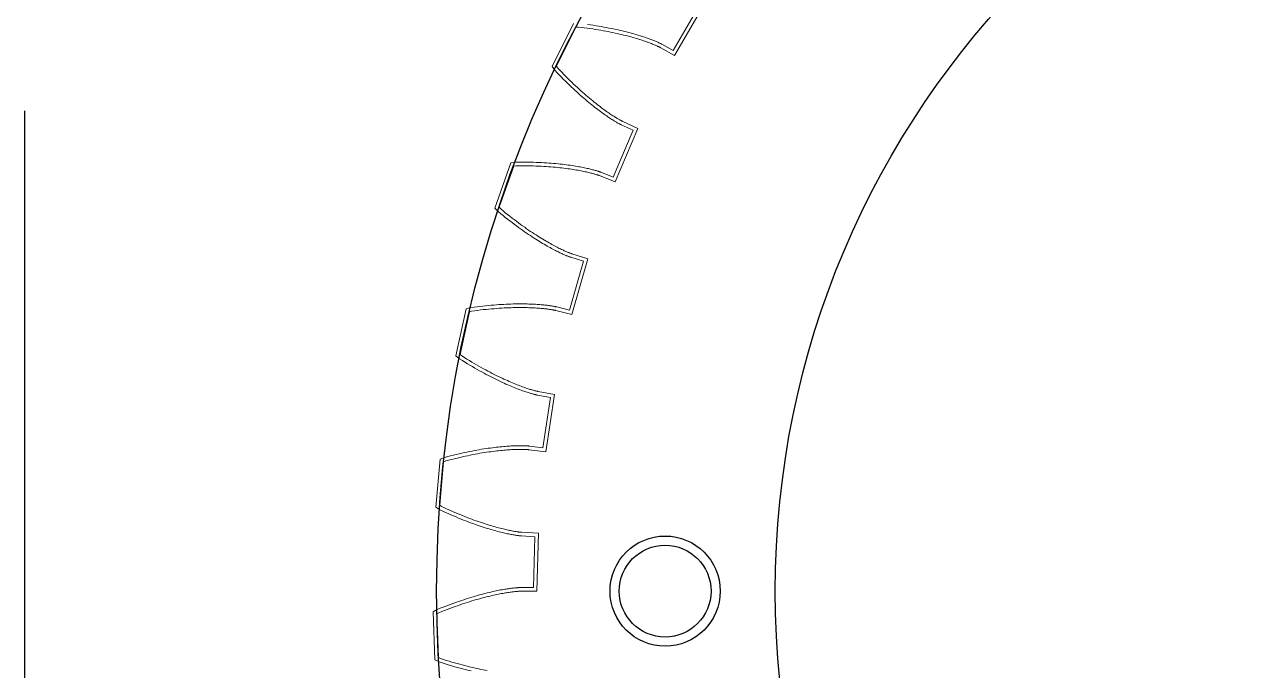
# Model space of a CAD drawing. Header units: inches. Extents: x -44 to 82, y -33 to 33.
# Drawn here: x -44.24 to -10.79, y -2.16 to 15.43 of the extents above; entities that cross this region are included whole.
import ezdxf

# ---------------------------------------------------------------- set-up
doc = ezdxf.new("R2010")
doc.units = ezdxf.units.IN
doc.header["$MEASUREMENT"] = 0
for name, color, linetype in [('gearMount', 6, 'Continuous'), ('gearsBot_kerf', 133, 'Continuous'), ('gearsTop', 5, 'Continuous'), ('gearsTop_kerf', 163, 'Continuous')]:
    doc.layers.add(name, color=color, linetype=linetype)

msp = doc.modelspace()

# ---------------------------------------------------------------- linework, layer by layer
at = {"layer": 'gearMount'}
msp.add_line((-44.236, 13.076), (-44.236, -12.324), dxfattribs=at)
for centre, radius in [((0.001, -0.004), 33.02), ((-26.8, 0), 1.5), ((-26.8, 0), 1.5)]:
    msp.add_circle(centre, radius, dxfattribs=at)
at = {"layer": 'gearsBot_kerf', "lineweight": 18}
for points in [[(-25.879, 15.92), (-26.579, 14.723), (-26.892, 14.895), (-26.897, 14.898), (-26.903, 14.901), (-26.911, 14.904), (-26.919, 14.909), (-26.929, 14.914), (-26.941, 14.919), (-26.954, 14.925), (-26.968, 14.932), (-26.983, 14.939), (-27, 14.946), (-27.019, 14.954), (-27.039, 14.963), (-27.06, 14.972), (-27.083, 14.981), (-27.107, 14.991), (-27.133, 15.001), (-27.16, 15.012), (-27.189, 15.023), (-27.219, 15.034), (-27.251, 15.046), (-27.284, 15.057), (-27.318, 15.069), (-27.354, 15.082), (-27.392, 15.094), (-27.431, 15.107), (-27.472, 15.12), (-27.514, 15.133), (-27.558, 15.146), (-27.603, 15.159), (-27.65, 15.173), (-27.698, 15.186), (-27.748, 15.2), (-27.799, 15.213), (-27.852, 15.227), (-27.907, 15.24), (-27.963, 15.254), (-28.02, 15.268), (-28.079, 15.281), (-28.14, 15.294), (-28.202, 15.308), (-28.266, 15.321), (-28.331, 15.334), (-28.398, 15.346), (-28.467, 15.359), (-28.537, 15.371), (-28.608, 15.383), (-28.681, 15.395), (-28.756, 15.407), (-28.832, 15.418), (-28.91, 15.429)], [(-29.29, 15.457), (-29.877, 14.289), (-29.802, 14.183), (-29.741, 14.117), (-29.684, 14.058), (-29.628, 14.001), (-29.573, 13.945), (-29.519, 13.891), (-29.465, 13.838), (-29.412, 13.786), (-29.359, 13.736), (-29.307, 13.687), (-29.257, 13.639), (-29.206, 13.593), (-29.157, 13.548), (-29.109, 13.505), (-29.061, 13.463), (-29.014, 13.422), (-28.968, 13.383), (-28.923, 13.345), (-28.878, 13.308), (-28.835, 13.272), (-28.793, 13.238), (-28.751, 13.205), (-28.711, 13.173), (-28.671, 13.142), (-28.632, 13.112), (-28.595, 13.084), (-28.558, 13.057), (-28.522, 13.031), (-28.488, 13.006), (-28.454, 12.982), (-28.422, 12.959), (-28.39, 12.938), (-28.36, 12.917), (-28.331, 12.897), (-28.303, 12.879), (-28.276, 12.861), (-28.25, 12.845), (-28.225, 12.829), (-28.202, 12.815), (-28.179, 12.801), (-28.158, 12.788), (-28.138, 12.777), (-28.12, 12.766), (-28.102, 12.756), (-28.086, 12.747), (-28.071, 12.738), (-28.057, 12.731), (-28.044, 12.724), (-28.033, 12.718), (-28.023, 12.713), (-28.015, 12.709), (-28.007, 12.705), (-28.001, 12.702), (-27.996, 12.699), (-27.671, 12.551), (-28.215, 11.275), (-28.547, 11.407), (-28.553, 11.409), (-28.559, 11.411), (-28.567, 11.414), (-28.576, 11.417), (-28.587, 11.421), (-28.599, 11.425), (-28.612, 11.429), (-28.627, 11.434), (-28.643, 11.439), (-28.661, 11.444), (-28.681, 11.45), (-28.701, 11.456), (-28.724, 11.462), (-28.748, 11.469), (-28.773, 11.475), (-28.8, 11.482), (-28.828, 11.489), (-28.858, 11.497), (-28.889, 11.504), (-28.922, 11.511), (-28.956, 11.519), (-28.992, 11.526), (-29.029, 11.534), (-29.068, 11.542), (-29.109, 11.55), (-29.151, 11.557), (-29.194, 11.565), (-29.239, 11.573), (-29.286, 11.58), (-29.334, 11.587), (-29.383, 11.595), (-29.435, 11.602), (-29.487, 11.609), (-29.541, 11.616), (-29.597, 11.623), (-29.654, 11.629), (-29.713, 11.635), (-29.774, 11.641), (-29.835, 11.647), (-29.899, 11.652), (-29.964, 11.657), (-30.03, 11.662), (-30.098, 11.666), (-30.168, 11.67), (-30.239, 11.673), (-30.311, 11.676), (-30.385, 11.679), (-30.461, 11.681), (-30.538, 11.683), (-30.617, 11.684), (-30.697, 11.684), (-30.778, 11.684), (-30.868, 11.684), (-30.996, 11.664), (-31.433, 10.431), (-31.345, 10.336), (-31.276, 10.278), (-31.213, 10.227), (-31.15, 10.177), (-31.088, 10.128), (-31.027, 10.081), (-30.967, 10.035), (-30.908, 9.991), (-30.85, 9.947), (-30.792, 9.905), (-30.736, 9.865), (-30.68, 9.825), (-30.626, 9.787), (-30.572, 9.75), (-30.519, 9.714), (-30.468, 9.68), (-30.417, 9.646), (-30.368, 9.614), (-30.319, 9.583), (-30.272, 9.553), (-30.225, 9.525), (-30.18, 9.497), (-30.136, 9.47), (-30.092, 9.445), (-30.05, 9.42), (-30.009, 9.397), (-29.97, 9.374), (-29.931, 9.353), (-29.894, 9.333), (-29.857, 9.313), (-29.822, 9.295), (-29.788, 9.277), (-29.756, 9.261), (-29.724, 9.245), (-29.694, 9.23), (-29.665, 9.216), (-29.637, 9.203), (-29.611, 9.191), (-29.586, 9.179), (-29.562, 9.168), (-29.539, 9.158), (-29.518, 9.149), (-29.498, 9.141), (-29.48, 9.133), (-29.462, 9.126), (-29.446, 9.119), (-29.432, 9.114), (-29.418, 9.109), (-29.407, 9.104), (-29.396, 9.1), (-29.387, 9.097), (-29.379, 9.094), (-29.373, 9.092), (-29.367, 9.09), (-29.026, 8.983), (-29.406, 7.65), (-29.752, 7.739), (-29.758, 7.74), (-29.765, 7.742), (-29.772, 7.743), (-29.782, 7.745), (-29.793, 7.748), (-29.805, 7.75), (-29.819, 7.753), (-29.835, 7.756), (-29.852, 7.759), (-29.87, 7.762), (-29.89, 7.765), (-29.911, 7.768), (-29.934, 7.772), (-29.959, 7.775), (-29.985, 7.779), (-30.012, 7.782), (-30.041, 7.785), (-30.072, 7.789), (-30.104, 7.792), (-30.137, 7.795), (-30.172, 7.799), (-30.209, 7.802), (-30.247, 7.805), (-30.286, 7.807), (-30.327, 7.81), (-30.37, 7.812), (-30.414, 7.815), (-30.46, 7.816), (-30.507, 7.818), (-30.555, 7.819), (-30.605, 7.821), (-30.657, 7.821), (-30.71, 7.822), (-30.765, 7.822), (-30.821, 7.821), (-30.878, 7.82), (-30.938, 7.819), (-30.998, 7.817), (-31.06, 7.815), (-31.124, 7.813), (-31.189, 7.809), (-31.255, 7.806), (-31.323, 7.801), (-31.393, 7.797), (-31.464, 7.791), (-31.536, 7.785), (-31.61, 7.778), (-31.685, 7.771), (-31.762, 7.763), (-31.84, 7.754), (-31.919, 7.745), (-32, 7.734), (-32.09, 7.723), (-32.214, 7.687), (-32.493, 6.409), (-32.394, 6.325), (-32.318, 6.277), (-32.249, 6.234), (-32.18, 6.193), (-32.113, 6.152), (-32.047, 6.113), (-31.981, 6.075), (-31.917, 6.038), (-31.854, 6.002), (-31.791, 5.968), (-31.73, 5.935), (-31.67, 5.902), (-31.611, 5.871), (-31.554, 5.841), (-31.497, 5.813), (-31.441, 5.785), (-31.387, 5.758), (-31.334, 5.732), (-31.282, 5.708), (-31.231, 5.684), (-31.181, 5.661), (-31.133, 5.639), (-31.085, 5.618), (-31.039, 5.599), (-30.995, 5.58), (-30.951, 5.561), (-30.909, 5.544), (-30.868, 5.528), (-30.828, 5.512), (-30.79, 5.498), (-30.753, 5.484), (-30.717, 5.47), (-30.682, 5.458), (-30.649, 5.446), (-30.617, 5.435), (-30.587, 5.425), (-30.558, 5.416), (-30.53, 5.407), (-30.503, 5.398), (-30.478, 5.391), (-30.455, 5.384), (-30.433, 5.377), (-30.412, 5.371), (-30.392, 5.366), (-30.374, 5.361), (-30.358, 5.357), (-30.342, 5.353), (-30.329, 5.35), (-30.316, 5.347), (-30.305, 5.344), (-30.296, 5.342), (-30.288, 5.34), (-30.281, 5.339), (-30.276, 5.338), (-29.924, 5.274), (-30.133, 3.904), (-30.488, 3.949), (-30.494, 3.949), (-30.501, 3.95), (-30.509, 3.951), (-30.518, 3.952), (-30.529, 3.952), (-30.542, 3.953), (-30.556, 3.954), (-30.572, 3.955), (-30.589, 3.956), (-30.608, 3.957), (-30.628, 3.957), (-30.65, 3.958), (-30.673, 3.958), (-30.697, 3.959), (-30.724, 3.959), (-30.751, 3.959), (-30.78, 3.959), (-30.811, 3.958), (-30.843, 3.958), (-30.877, 3.957), (-30.912, 3.955), (-30.949, 3.954), (-30.987, 3.952), (-31.026, 3.95), (-31.067, 3.947), (-31.11, 3.944), (-31.154, 3.941), (-31.199, 3.937), (-31.246, 3.933), (-31.295, 3.928), (-31.345, 3.923), (-31.396, 3.917), (-31.449, 3.911), (-31.503, 3.904), (-31.559, 3.896), (-31.616, 3.888), (-31.674, 3.88), (-31.734, 3.871), (-31.795, 3.861), (-31.858, 3.85), (-31.922, 3.839), (-31.988, 3.827), (-32.055, 3.814), (-32.123, 3.8), (-32.193, 3.786), (-32.264, 3.771), (-32.336, 3.755), (-32.41, 3.738), (-32.485, 3.721), (-32.561, 3.702), (-32.639, 3.683), (-32.718, 3.663), (-32.805, 3.64), (-32.924, 3.589), (-33.04, 2.286), (-32.932, 2.215), (-32.85, 2.177), (-32.776, 2.143), (-32.703, 2.11), (-32.631, 2.079), (-32.56, 2.048), (-32.491, 2.018), (-32.422, 1.99), (-32.355, 1.963), (-32.289, 1.936), (-32.224, 1.911), (-32.161, 1.886), (-32.098, 1.863), (-32.037, 1.84), (-31.977, 1.819), (-31.919, 1.798), (-31.861, 1.779), (-31.805, 1.76), (-31.751, 1.742), (-31.697, 1.725), (-31.645, 1.708), (-31.594, 1.693), (-31.545, 1.678), (-31.497, 1.664), (-31.45, 1.651), (-31.404, 1.638), (-31.36, 1.626), (-31.318, 1.615), (-31.276, 1.605), (-31.236, 1.595), (-31.198, 1.586), (-31.161, 1.577), (-31.125, 1.569), (-31.09, 1.562), (-31.058, 1.555), (-31.026, 1.549), (-30.996, 1.543), (-30.967, 1.537), (-30.94, 1.533), (-30.914, 1.528), (-30.89, 1.524), (-30.867, 1.52), (-30.846, 1.517), (-30.826, 1.514), (-30.807, 1.512), (-30.79, 1.51), (-30.774, 1.508), (-30.76, 1.506), (-30.748, 1.505), (-30.737, 1.504), (-30.727, 1.503), (-30.719, 1.502), (-30.712, 1.501), (-30.706, 1.501), (-30.349, 1.482), (-30.385, 0.096), (-30.743, 0.096), (-30.749, 0.096), (-30.756, 0.096), (-30.764, 0.096), (-30.773, 0.095), (-30.785, 0.095), (-30.797, 0.094), (-30.811, 0.093), (-30.827, 0.092), (-30.844, 0.091), (-30.863, 0.089), (-30.883, 0.087), (-30.904, 0.085), (-30.927, 0.083), (-30.952, 0.08), (-30.978, 0.077), (-31.005, 0.073), (-31.034, 0.07), (-31.065, 0.065), (-31.097, 0.061), (-31.13, 0.055), (-31.164, 0.05), (-31.201, 0.044), (-31.238, 0.037), (-31.277, 0.03), (-31.318, 0.022), (-31.359, 0.014), (-31.403, 0.005), (-31.447, -0.004), (-31.493, -0.015), (-31.541, -0.025), (-31.59, -0.037), (-31.64, -0.049), (-31.691, -0.062), (-31.744, -0.075), (-31.799, -0.09), (-31.854, -0.105), (-31.911, -0.121), (-31.969, -0.137), (-32.029, -0.155), (-32.09, -0.173), (-32.152, -0.193), (-32.216, -0.213), (-32.28, -0.234), (-32.346, -0.256), (-32.414, -0.279), (-32.482, -0.303), (-32.552, -0.327), (-32.623, -0.353), (-32.695, -0.38), (-32.769, -0.408), (-32.844, -0.437), (-32.919, -0.467), (-33.003, -0.501), (-33.115, -0.566), (-33.067, -1.873), (-32.95, -1.93), (-32.865, -1.957), (-32.787, -1.982), (-32.71, -2.005), (-32.635, -2.028), (-32.561, -2.049), (-32.488, -2.07), (-32.417, -2.089), (-32.347, -2.108), (-32.278, -2.126), (-32.21, -2.143), (-32.144, -2.159), (-32.079, -2.175)]]:
    msp.add_lwpolyline(points, dxfattribs=at)
at = {"layer": 'gearsBot_kerf'}
msp.add_circle((-26.8, 0), 1.25, dxfattribs=at)
at = {"layer": 'gearsTop', "lineweight": 18}
msp.add_lwpolyline([(-25.744, 15.953), (-26.542, 14.588), (-26.939, 14.807), (-26.943, 14.809), (-26.949, 14.812), (-26.955, 14.815), (-26.963, 14.819), (-26.973, 14.824), (-26.984, 14.829), (-26.996, 14.834), (-27.009, 14.841), (-27.024, 14.848), (-27.041, 14.855), (-27.059, 14.863), (-27.078, 14.871), (-27.099, 14.88), (-27.121, 14.889), (-27.144, 14.898), (-27.169, 14.908), (-27.196, 14.919), (-27.224, 14.929), (-27.253, 14.94), (-27.284, 14.951), (-27.317, 14.963), (-27.351, 14.975), (-27.386, 14.987), (-27.423, 14.999), (-27.462, 15.012), (-27.502, 15.024), (-27.543, 15.037), (-27.586, 15.05), (-27.631, 15.063), (-27.677, 15.076), (-27.725, 15.09), (-27.774, 15.103), (-27.824, 15.117), (-27.877, 15.13), (-27.93, 15.143), (-27.986, 15.157), (-28.043, 15.17), (-28.101, 15.183), (-28.161, 15.197), (-28.223, 15.21), (-28.286, 15.223), (-28.35, 15.235), (-28.417, 15.248), (-28.484, 15.26), (-28.554, 15.273), (-28.625, 15.285), (-28.697, 15.296), (-28.771, 15.308), (-28.847, 15.319), (-28.924, 15.33), (-29.003, 15.34), (-29.083, 15.351), (-29.165, 15.36), (-29.227, 15.359), (-29.761, 14.297), (-29.725, 14.246), (-29.668, 14.186), (-29.612, 14.128), (-29.557, 14.071), (-29.502, 14.016), (-29.448, 13.962), (-29.395, 13.909), (-29.342, 13.858), (-29.29, 13.808), (-29.239, 13.76), (-29.189, 13.713), (-29.139, 13.667), (-29.09, 13.623), (-29.042, 13.58), (-28.995, 13.538), (-28.949, 13.498), (-28.903, 13.459), (-28.858, 13.421), (-28.815, 13.385), (-28.772, 13.35), (-28.73, 13.316), (-28.689, 13.283), (-28.649, 13.252), (-28.61, 13.221), (-28.572, 13.192), (-28.535, 13.164), (-28.499, 13.137), (-28.464, 13.112), (-28.43, 13.087), (-28.397, 13.064), (-28.365, 13.041), (-28.334, 13.02), (-28.304, 13), (-28.275, 12.981), (-28.248, 12.963), (-28.222, 12.945), (-28.196, 12.929), (-28.172, 12.914), (-28.149, 12.9), (-28.128, 12.887), (-28.107, 12.874), (-28.088, 12.863), (-28.07, 12.852), (-28.053, 12.843), (-28.037, 12.834), (-28.023, 12.826), (-28.009, 12.819), (-27.997, 12.812), (-27.987, 12.807), (-27.978, 12.802), (-27.97, 12.798), (-27.963, 12.795), (-27.957, 12.792), (-27.953, 12.79), (-27.541, 12.601), (-28.161, 11.146), (-28.583, 11.313), (-28.587, 11.315), (-28.593, 11.317), (-28.6, 11.32), (-28.608, 11.323), (-28.618, 11.326), (-28.63, 11.33), (-28.643, 11.334), (-28.657, 11.338), (-28.673, 11.343), (-28.69, 11.348), (-28.709, 11.354), (-28.729, 11.36), (-28.75, 11.366), (-28.773, 11.372), (-28.798, 11.379), (-28.824, 11.385), (-28.852, 11.392), (-28.881, 11.399), (-28.912, 11.406), (-28.944, 11.414), (-28.977, 11.421), (-29.013, 11.429), (-29.049, 11.436), (-29.087, 11.444), (-29.127, 11.451), (-29.168, 11.459), (-29.211, 11.466), (-29.256, 11.474), (-29.301, 11.481), (-29.349, 11.489), (-29.398, 11.496), (-29.448, 11.503), (-29.5, 11.51), (-29.554, 11.517), (-29.609, 11.523), (-29.665, 11.53), (-29.723, 11.536), (-29.783, 11.541), (-29.844, 11.547), (-29.907, 11.552), (-29.971, 11.557), (-30.037, 11.562), (-30.104, 11.566), (-30.173, 11.57), (-30.243, 11.573), (-30.315, 11.576), (-30.388, 11.579), (-30.463, 11.581), (-30.54, 11.583), (-30.618, 11.584), (-30.697, 11.584), (-30.778, 11.584), (-30.86, 11.584), (-30.922, 11.574), (-31.319, 10.454), (-31.276, 10.408), (-31.213, 10.356), (-31.15, 10.305), (-31.088, 10.255), (-31.027, 10.207), (-30.966, 10.16), (-30.907, 10.115), (-30.848, 10.071), (-30.79, 10.028), (-30.734, 9.986), (-30.678, 9.946), (-30.623, 9.907), (-30.569, 9.869), (-30.516, 9.833), (-30.464, 9.797), (-30.413, 9.763), (-30.362, 9.73), (-30.313, 9.698), (-30.266, 9.668), (-30.219, 9.638), (-30.173, 9.61), (-30.128, 9.582), (-30.084, 9.556), (-30.042, 9.531), (-30, 9.507), (-29.96, 9.484), (-29.921, 9.462), (-29.883, 9.441), (-29.846, 9.421), (-29.81, 9.402), (-29.776, 9.383), (-29.743, 9.366), (-29.711, 9.35), (-29.68, 9.334), (-29.65, 9.32), (-29.622, 9.306), (-29.595, 9.293), (-29.569, 9.281), (-29.545, 9.27), (-29.521, 9.26), (-29.499, 9.25), (-29.479, 9.241), (-29.459, 9.233), (-29.441, 9.225), (-29.425, 9.219), (-29.41, 9.212), (-29.396, 9.207), (-29.383, 9.202), (-29.372, 9.198), (-29.362, 9.194), (-29.353, 9.191), (-29.346, 9.189), (-29.341, 9.187), (-29.336, 9.185), (-28.903, 9.05), (-29.336, 7.529), (-29.776, 7.642), (-29.78, 7.643), (-29.786, 7.644), (-29.794, 7.646), (-29.802, 7.648), (-29.813, 7.65), (-29.824, 7.652), (-29.838, 7.654), (-29.852, 7.657), (-29.869, 7.66), (-29.886, 7.663), (-29.906, 7.666), (-29.926, 7.669), (-29.949, 7.673), (-29.972, 7.676), (-29.998, 7.679), (-30.024, 7.683), (-30.053, 7.686), (-30.082, 7.689), (-30.114, 7.693), (-30.146, 7.696), (-30.181, 7.699), (-30.217, 7.702), (-30.254, 7.705), (-30.293, 7.708), (-30.333, 7.71), (-30.375, 7.713), (-30.418, 7.715), (-30.463, 7.717), (-30.51, 7.718), (-30.558, 7.72), (-30.607, 7.721), (-30.658, 7.721), (-30.71, 7.722), (-30.764, 7.722), (-30.82, 7.721), (-30.877, 7.72), (-30.935, 7.719), (-30.995, 7.718), (-31.056, 7.715), (-31.119, 7.713), (-31.184, 7.71), (-31.249, 7.706), (-31.317, 7.702), (-31.386, 7.697), (-31.456, 7.691), (-31.527, 7.685), (-31.6, 7.679), (-31.675, 7.671), (-31.751, 7.664), (-31.828, 7.655), (-31.907, 7.645), (-31.988, 7.635), (-32.069, 7.624), (-32.129, 7.607), (-32.382, 6.447), (-32.335, 6.406), (-32.265, 6.362), (-32.196, 6.319), (-32.128, 6.278), (-32.062, 6.238), (-31.996, 6.199), (-31.931, 6.161), (-31.867, 6.125), (-31.805, 6.09), (-31.743, 6.056), (-31.683, 6.023), (-31.623, 5.991), (-31.565, 5.96), (-31.508, 5.93), (-31.452, 5.902), (-31.397, 5.874), (-31.343, 5.848), (-31.29, 5.822), (-31.239, 5.798), (-31.189, 5.775), (-31.14, 5.752), (-31.092, 5.731), (-31.045, 5.71), (-31, 5.69), (-30.956, 5.672), (-30.913, 5.654), (-30.871, 5.637), (-30.831, 5.621), (-30.792, 5.605), (-30.754, 5.591), (-30.718, 5.577), (-30.683, 5.564), (-30.649, 5.552), (-30.616, 5.541), (-30.585, 5.53), (-30.555, 5.52), (-30.527, 5.511), (-30.5, 5.502), (-30.474, 5.494), (-30.45, 5.486), (-30.427, 5.48), (-30.405, 5.473), (-30.385, 5.468), (-30.366, 5.462), (-30.349, 5.458), (-30.333, 5.454), (-30.318, 5.45), (-30.305, 5.447), (-30.293, 5.444), (-30.283, 5.442), (-30.274, 5.44), (-30.267, 5.438), (-30.261, 5.437), (-30.257, 5.436), (-29.81, 5.356), (-30.049, 3.793), (-30.5, 3.849), (-30.504, 3.85), (-30.51, 3.85), (-30.517, 3.851), (-30.526, 3.852), (-30.537, 3.853), (-30.549, 3.853), (-30.562, 3.854), (-30.577, 3.855), (-30.594, 3.856), (-30.612, 3.857), (-30.631, 3.857), (-30.652, 3.858), (-30.675, 3.858), (-30.698, 3.859), (-30.724, 3.859), (-30.751, 3.859), (-30.779, 3.859), (-30.809, 3.858), (-30.841, 3.858), (-30.874, 3.857), (-30.908, 3.856), (-30.944, 3.854), (-30.981, 3.852), (-31.02, 3.85), (-31.061, 3.847), (-31.103, 3.845), (-31.146, 3.841), (-31.191, 3.837), (-31.237, 3.833), (-31.285, 3.829), (-31.334, 3.823), (-31.384, 3.818), (-31.437, 3.812), (-31.49, 3.805), (-31.545, 3.797), (-31.601, 3.789), (-31.659, 3.781), (-31.718, 3.772), (-31.779, 3.762), (-31.841, 3.752), (-31.904, 3.74), (-31.969, 3.728), (-32.036, 3.716), (-32.103, 3.702), (-32.172, 3.688), (-32.242, 3.673), (-32.314, 3.657), (-32.387, 3.641), (-32.462, 3.623), (-32.537, 3.605), (-32.614, 3.586), (-32.693, 3.566), (-32.772, 3.545), (-32.83, 3.52), (-32.935, 2.337), (-32.883, 2.303), (-32.808, 2.268), (-32.735, 2.234), (-32.662, 2.202), (-32.591, 2.17), (-32.521, 2.14), (-32.452, 2.111), (-32.384, 2.082), (-32.318, 2.055), (-32.252, 2.029), (-32.188, 2.004), (-32.125, 1.98), (-32.064, 1.957), (-32.003, 1.934), (-31.944, 1.913), (-31.886, 1.893), (-31.829, 1.873), (-31.774, 1.855), (-31.72, 1.837), (-31.667, 1.82), (-31.616, 1.804), (-31.565, 1.788), (-31.517, 1.774), (-31.469, 1.76), (-31.423, 1.747), (-31.378, 1.735), (-31.335, 1.723), (-31.293, 1.712), (-31.252, 1.702), (-31.213, 1.692), (-31.175, 1.683), (-31.138, 1.675), (-31.103, 1.667), (-31.07, 1.66), (-31.037, 1.653), (-31.007, 1.647), (-30.977, 1.641), (-30.949, 1.636), (-30.923, 1.631), (-30.898, 1.627), (-30.874, 1.623), (-30.852, 1.619), (-30.831, 1.616), (-30.812, 1.613), (-30.794, 1.611), (-30.778, 1.609), (-30.763, 1.607), (-30.749, 1.605), (-30.737, 1.604), (-30.727, 1.603), (-30.718, 1.602), (-30.71, 1.602), (-30.705, 1.601), (-30.7, 1.601), (-30.247, 1.577), (-30.288, -0.004), (-30.742, -0.004), (-30.746, -0.004), (-30.752, -0.004), (-30.76, -0.004), (-30.769, -0.005), (-30.779, -0.005), (-30.791, -0.006), (-30.805, -0.007), (-30.82, -0.008), (-30.836, -0.009), (-30.854, -0.011), (-30.873, -0.012), (-30.894, -0.014), (-30.917, -0.017), (-30.941, -0.019), (-30.966, -0.022), (-30.993, -0.026), (-31.021, -0.03), (-31.05, -0.034), (-31.082, -0.038), (-31.114, -0.043), (-31.148, -0.049), (-31.184, -0.055), (-31.22, -0.061), (-31.259, -0.068), (-31.299, -0.076), (-31.34, -0.084), (-31.382, -0.093), (-31.426, -0.102), (-31.472, -0.112), (-31.518, -0.123), (-31.566, -0.134), (-31.616, -0.146), (-31.667, -0.159), (-31.719, -0.172), (-31.773, -0.186), (-31.828, -0.201), (-31.884, -0.217), (-31.941, -0.233), (-32, -0.251), (-32.061, -0.269), (-32.122, -0.288), (-32.185, -0.308), (-32.249, -0.329), (-32.314, -0.351), (-32.381, -0.373), (-32.449, -0.397), (-32.518, -0.422), (-32.589, -0.447), (-32.66, -0.474), (-32.733, -0.501), (-32.807, -0.53), (-32.882, -0.56), (-32.959, -0.591), (-33.013, -0.622), (-32.969, -1.809), (-32.913, -1.837), (-32.834, -1.862), (-32.757, -1.886), (-32.681, -1.91), (-32.607, -1.932), (-32.533, -1.953), (-32.461, -1.973), (-32.39, -1.993), (-32.321, -2.012), (-32.253, -2.029), (-32.186, -2.046), (-32.121, -2.062), (-32.056, -2.078), (-31.994, -2.092), (-31.932, -2.106), (-31.872, -2.119), (-31.814, -2.131), (-31.756, -2.142), (-31.7, -2.153), (-31.646, -2.164)], dxfattribs=at)
at = {"layer": 'gearsTop'}
for centre, radius in [((0, 0), 23.8), ((-26.8, 0), 1.5)]:
    msp.add_circle(centre, radius, dxfattribs=at)
at = {"layer": 'gearsTop_kerf', "lineweight": 18}
for points in [[(-25.879, 15.92), (-26.579, 14.723), (-26.892, 14.895), (-26.897, 14.898), (-26.903, 14.901), (-26.911, 14.904), (-26.919, 14.909), (-26.929, 14.914), (-26.941, 14.919), (-26.954, 14.925), (-26.968, 14.932), (-26.983, 14.939), (-27, 14.946), (-27.019, 14.954), (-27.039, 14.963), (-27.06, 14.972), (-27.083, 14.981), (-27.107, 14.991), (-27.133, 15.001), (-27.16, 15.012), (-27.189, 15.023), (-27.219, 15.034), (-27.251, 15.046), (-27.284, 15.057), (-27.318, 15.069), (-27.354, 15.082), (-27.392, 15.094), (-27.431, 15.107), (-27.472, 15.12), (-27.514, 15.133), (-27.558, 15.146), (-27.603, 15.159), (-27.65, 15.173), (-27.698, 15.186), (-27.748, 15.2), (-27.799, 15.213), (-27.852, 15.227), (-27.907, 15.24), (-27.963, 15.254), (-28.02, 15.268), (-28.079, 15.281), (-28.14, 15.294), (-28.202, 15.308), (-28.266, 15.321), (-28.331, 15.334), (-28.398, 15.346), (-28.467, 15.359), (-28.537, 15.371), (-28.608, 15.383), (-28.681, 15.395), (-28.756, 15.407), (-28.832, 15.418), (-28.91, 15.429)], [(-29.29, 15.457), (-29.877, 14.289), (-29.802, 14.183), (-29.741, 14.117), (-29.684, 14.058), (-29.628, 14.001), (-29.573, 13.945), (-29.519, 13.891), (-29.465, 13.838), (-29.412, 13.786), (-29.359, 13.736), (-29.307, 13.687), (-29.257, 13.639), (-29.206, 13.593), (-29.157, 13.548), (-29.109, 13.505), (-29.061, 13.463), (-29.014, 13.422), (-28.968, 13.383), (-28.923, 13.345), (-28.878, 13.308), (-28.835, 13.272), (-28.793, 13.238), (-28.751, 13.205), (-28.711, 13.173), (-28.671, 13.142), (-28.632, 13.112), (-28.595, 13.084), (-28.558, 13.057), (-28.522, 13.031), (-28.488, 13.006), (-28.454, 12.982), (-28.422, 12.959), (-28.39, 12.938), (-28.36, 12.917), (-28.331, 12.897), (-28.303, 12.879), (-28.276, 12.861), (-28.25, 12.845), (-28.225, 12.829), (-28.202, 12.815), (-28.179, 12.801), (-28.158, 12.788), (-28.138, 12.777), (-28.12, 12.766), (-28.102, 12.756), (-28.086, 12.747), (-28.071, 12.738), (-28.057, 12.731), (-28.044, 12.724), (-28.033, 12.718), (-28.023, 12.713), (-28.015, 12.709), (-28.007, 12.705), (-28.001, 12.702), (-27.996, 12.699), (-27.671, 12.551), (-28.215, 11.275), (-28.547, 11.407), (-28.553, 11.409), (-28.559, 11.411), (-28.567, 11.414), (-28.576, 11.417), (-28.587, 11.421), (-28.599, 11.425), (-28.612, 11.429), (-28.627, 11.434), (-28.643, 11.439), (-28.661, 11.444), (-28.681, 11.45), (-28.701, 11.456), (-28.724, 11.462), (-28.748, 11.469), (-28.773, 11.475), (-28.8, 11.482), (-28.828, 11.489), (-28.858, 11.497), (-28.889, 11.504), (-28.922, 11.511), (-28.956, 11.519), (-28.992, 11.526), (-29.029, 11.534), (-29.068, 11.542), (-29.109, 11.55), (-29.151, 11.557), (-29.194, 11.565), (-29.239, 11.573), (-29.286, 11.58), (-29.334, 11.587), (-29.383, 11.595), (-29.435, 11.602), (-29.487, 11.609), (-29.541, 11.616), (-29.597, 11.623), (-29.654, 11.629), (-29.713, 11.635), (-29.774, 11.641), (-29.835, 11.647), (-29.899, 11.652), (-29.964, 11.657), (-30.03, 11.662), (-30.098, 11.666), (-30.168, 11.67), (-30.239, 11.673), (-30.311, 11.676), (-30.385, 11.679), (-30.461, 11.681), (-30.538, 11.683), (-30.617, 11.684), (-30.697, 11.684), (-30.778, 11.684), (-30.868, 11.684), (-30.996, 11.664), (-31.433, 10.431), (-31.345, 10.336), (-31.276, 10.278), (-31.213, 10.227), (-31.15, 10.177), (-31.088, 10.128), (-31.027, 10.081), (-30.967, 10.035), (-30.908, 9.991), (-30.85, 9.947), (-30.792, 9.905), (-30.736, 9.865), (-30.68, 9.825), (-30.626, 9.787), (-30.572, 9.75), (-30.519, 9.714), (-30.468, 9.68), (-30.417, 9.646), (-30.368, 9.614), (-30.319, 9.583), (-30.272, 9.553), (-30.225, 9.525), (-30.18, 9.497), (-30.136, 9.47), (-30.092, 9.445), (-30.05, 9.42), (-30.009, 9.397), (-29.97, 9.374), (-29.931, 9.353), (-29.894, 9.333), (-29.857, 9.313), (-29.822, 9.295), (-29.788, 9.277), (-29.756, 9.261), (-29.724, 9.245), (-29.694, 9.23), (-29.665, 9.216), (-29.637, 9.203), (-29.611, 9.191), (-29.586, 9.179), (-29.562, 9.168), (-29.539, 9.158), (-29.518, 9.149), (-29.498, 9.141), (-29.48, 9.133), (-29.462, 9.126), (-29.446, 9.119), (-29.432, 9.114), (-29.418, 9.109), (-29.407, 9.104), (-29.396, 9.1), (-29.387, 9.097), (-29.379, 9.094), (-29.373, 9.092), (-29.367, 9.09), (-29.026, 8.983), (-29.406, 7.65), (-29.752, 7.739), (-29.758, 7.74), (-29.765, 7.742), (-29.772, 7.743), (-29.782, 7.745), (-29.793, 7.748), (-29.805, 7.75), (-29.819, 7.753), (-29.835, 7.756), (-29.852, 7.759), (-29.87, 7.762), (-29.89, 7.765), (-29.911, 7.768), (-29.934, 7.772), (-29.959, 7.775), (-29.985, 7.779), (-30.012, 7.782), (-30.041, 7.785), (-30.072, 7.789), (-30.104, 7.792), (-30.137, 7.795), (-30.172, 7.799), (-30.209, 7.802), (-30.247, 7.805), (-30.286, 7.807), (-30.327, 7.81), (-30.37, 7.812), (-30.414, 7.815), (-30.46, 7.816), (-30.507, 7.818), (-30.555, 7.819), (-30.605, 7.821), (-30.657, 7.821), (-30.71, 7.822), (-30.765, 7.822), (-30.821, 7.821), (-30.878, 7.82), (-30.938, 7.819), (-30.998, 7.817), (-31.06, 7.815), (-31.124, 7.813), (-31.189, 7.809), (-31.255, 7.806), (-31.323, 7.801), (-31.393, 7.797), (-31.464, 7.791), (-31.536, 7.785), (-31.61, 7.778), (-31.685, 7.771), (-31.762, 7.763), (-31.84, 7.754), (-31.919, 7.745), (-32, 7.734), (-32.09, 7.723), (-32.214, 7.687), (-32.493, 6.409), (-32.394, 6.325), (-32.318, 6.277), (-32.249, 6.234), (-32.18, 6.193), (-32.113, 6.152), (-32.047, 6.113), (-31.981, 6.075), (-31.917, 6.038), (-31.854, 6.002), (-31.791, 5.968), (-31.73, 5.935), (-31.67, 5.902), (-31.611, 5.871), (-31.554, 5.841), (-31.497, 5.813), (-31.441, 5.785), (-31.387, 5.758), (-31.334, 5.732), (-31.282, 5.708), (-31.231, 5.684), (-31.181, 5.661), (-31.133, 5.639), (-31.085, 5.618), (-31.039, 5.599), (-30.995, 5.58), (-30.951, 5.561), (-30.909, 5.544), (-30.868, 5.528), (-30.828, 5.512), (-30.79, 5.498), (-30.753, 5.484), (-30.717, 5.47), (-30.682, 5.458), (-30.649, 5.446), (-30.617, 5.435), (-30.587, 5.425), (-30.558, 5.416), (-30.53, 5.407), (-30.503, 5.398), (-30.478, 5.391), (-30.455, 5.384), (-30.433, 5.377), (-30.412, 5.371), (-30.392, 5.366), (-30.374, 5.361), (-30.358, 5.357), (-30.342, 5.353), (-30.329, 5.35), (-30.316, 5.347), (-30.305, 5.344), (-30.296, 5.342), (-30.288, 5.34), (-30.281, 5.339), (-30.276, 5.338), (-29.924, 5.274), (-30.133, 3.904), (-30.488, 3.949), (-30.494, 3.949), (-30.501, 3.95), (-30.509, 3.951), (-30.518, 3.952), (-30.529, 3.952), (-30.542, 3.953), (-30.556, 3.954), (-30.572, 3.955), (-30.589, 3.956), (-30.608, 3.957), (-30.628, 3.957), (-30.65, 3.958), (-30.673, 3.958), (-30.697, 3.959), (-30.724, 3.959), (-30.751, 3.959), (-30.78, 3.959), (-30.811, 3.958), (-30.843, 3.958), (-30.877, 3.957), (-30.912, 3.955), (-30.949, 3.954), (-30.987, 3.952), (-31.026, 3.95), (-31.067, 3.947), (-31.11, 3.944), (-31.154, 3.941), (-31.199, 3.937), (-31.246, 3.933), (-31.295, 3.928), (-31.345, 3.923), (-31.396, 3.917), (-31.449, 3.911), (-31.503, 3.904), (-31.559, 3.896), (-31.616, 3.888), (-31.674, 3.88), (-31.734, 3.871), (-31.795, 3.861), (-31.858, 3.85), (-31.922, 3.839), (-31.988, 3.827), (-32.055, 3.814), (-32.123, 3.8), (-32.193, 3.786), (-32.264, 3.771), (-32.336, 3.755), (-32.41, 3.738), (-32.485, 3.721), (-32.561, 3.702), (-32.639, 3.683), (-32.718, 3.663), (-32.805, 3.64), (-32.924, 3.589), (-33.04, 2.286), (-32.932, 2.215), (-32.85, 2.177), (-32.776, 2.143), (-32.703, 2.11), (-32.631, 2.079), (-32.56, 2.048), (-32.491, 2.018), (-32.422, 1.99), (-32.355, 1.963), (-32.289, 1.936), (-32.224, 1.911), (-32.161, 1.886), (-32.098, 1.863), (-32.037, 1.84), (-31.977, 1.819), (-31.919, 1.798), (-31.861, 1.779), (-31.805, 1.76), (-31.751, 1.742), (-31.697, 1.725), (-31.645, 1.708), (-31.594, 1.693), (-31.545, 1.678), (-31.497, 1.664), (-31.45, 1.651), (-31.404, 1.638), (-31.36, 1.626), (-31.318, 1.615), (-31.276, 1.605), (-31.236, 1.595), (-31.198, 1.586), (-31.161, 1.577), (-31.125, 1.569), (-31.09, 1.562), (-31.058, 1.555), (-31.026, 1.549), (-30.996, 1.543), (-30.967, 1.537), (-30.94, 1.533), (-30.914, 1.528), (-30.89, 1.524), (-30.867, 1.52), (-30.846, 1.517), (-30.826, 1.514), (-30.807, 1.512), (-30.79, 1.51), (-30.774, 1.508), (-30.76, 1.506), (-30.748, 1.505), (-30.737, 1.504), (-30.727, 1.503), (-30.719, 1.502), (-30.712, 1.501), (-30.706, 1.501), (-30.349, 1.482), (-30.385, 0.096), (-30.743, 0.096), (-30.749, 0.096), (-30.756, 0.096), (-30.764, 0.096), (-30.773, 0.095), (-30.785, 0.095), (-30.797, 0.094), (-30.811, 0.093), (-30.827, 0.092), (-30.844, 0.091), (-30.863, 0.089), (-30.883, 0.087), (-30.904, 0.085), (-30.927, 0.083), (-30.952, 0.08), (-30.978, 0.077), (-31.005, 0.073), (-31.034, 0.07), (-31.065, 0.065), (-31.097, 0.061), (-31.13, 0.055), (-31.164, 0.05), (-31.201, 0.044), (-31.238, 0.037), (-31.277, 0.03), (-31.318, 0.022), (-31.359, 0.014), (-31.403, 0.005), (-31.447, -0.004), (-31.493, -0.015), (-31.541, -0.025), (-31.59, -0.037), (-31.64, -0.049), (-31.691, -0.062), (-31.744, -0.075), (-31.799, -0.09), (-31.854, -0.105), (-31.911, -0.121), (-31.969, -0.137), (-32.029, -0.155), (-32.09, -0.173), (-32.152, -0.193), (-32.216, -0.213), (-32.28, -0.234), (-32.346, -0.256), (-32.414, -0.279), (-32.482, -0.303), (-32.552, -0.327), (-32.623, -0.353), (-32.695, -0.38), (-32.769, -0.408), (-32.844, -0.437), (-32.919, -0.467), (-33.003, -0.501), (-33.115, -0.566), (-33.067, -1.873), (-32.95, -1.93), (-32.865, -1.957), (-32.787, -1.982), (-32.71, -2.005), (-32.635, -2.028), (-32.561, -2.049), (-32.488, -2.07), (-32.417, -2.089), (-32.347, -2.108), (-32.278, -2.126), (-32.21, -2.143), (-32.144, -2.159), (-32.079, -2.175)]]:
    msp.add_lwpolyline(points, dxfattribs=at)
at = {"layer": 'gearsTop_kerf'}
for centre, radius in [((0, 0), 23.8), ((-26.8, 0), 1.5)]:
    msp.add_circle(centre, radius, dxfattribs=at)

doc.saveas('drawing.dxf')
